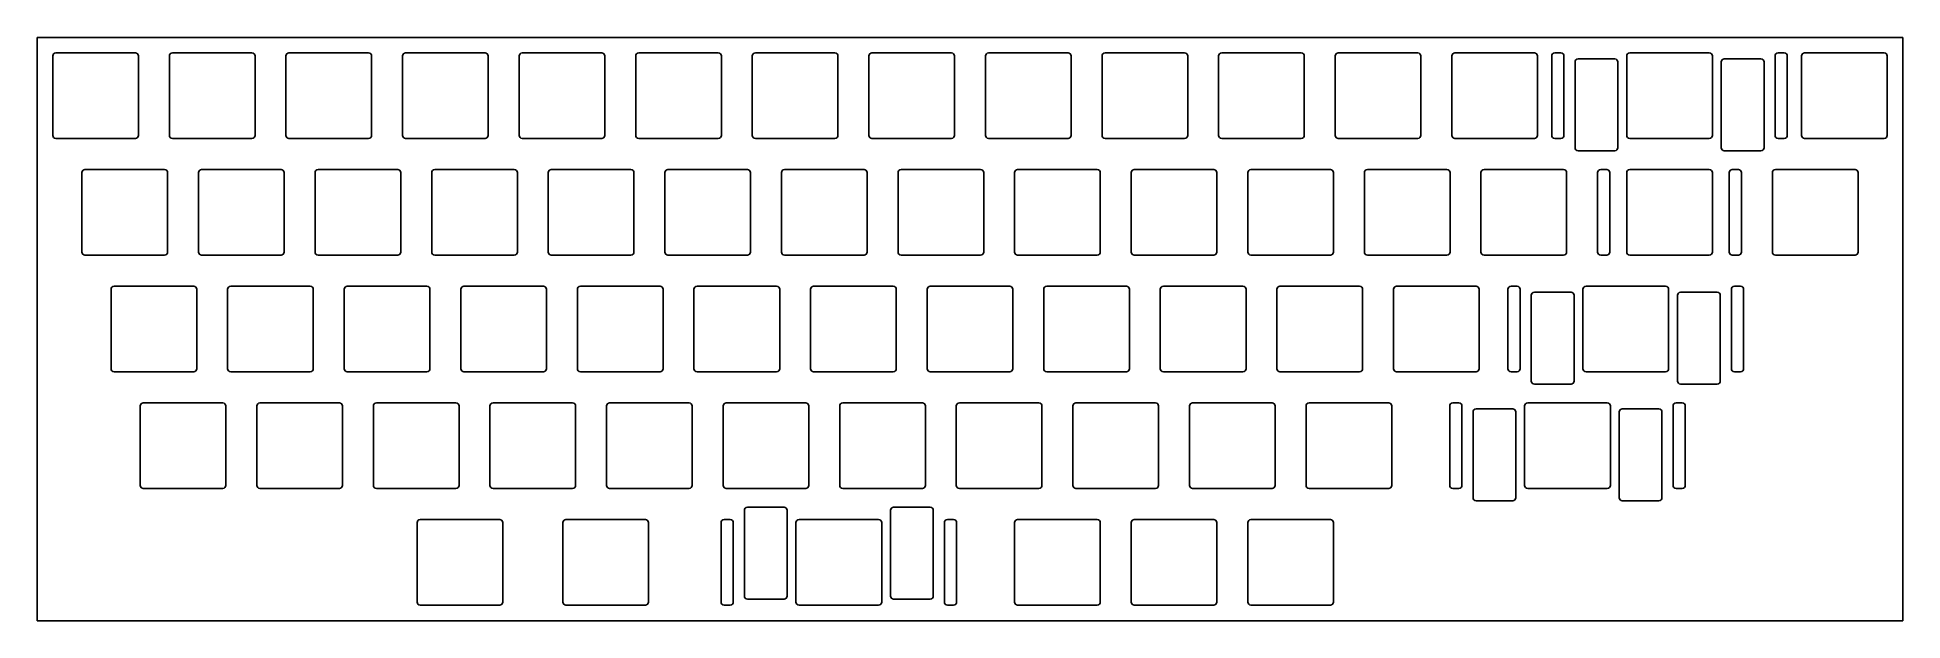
# Model space of a CAD drawing. Header units: millimetres. Extents: x 0 to 305, y -95 to 0.
import ezdxf

# ---------------------------------------------------------------- set-up
doc = ezdxf.new("R2010")
doc.units = ezdxf.units.MM

msp = doc.modelspace()

# ---------------------------------------------------------------- linework, layer by layer
for p, q in [((0, 0), (304.8, 0)), ((0, -95.25), (0, 0)), ((304.8, -95.25), (304.8, 0)), ((2.525, -3.025), (2.525, -16.025)), ((3.025, -2.525), (16.025, -2.525)), ((16.525, -3.025), (16.525, -16.025)), ((21.575, -3.025), (21.575, -16.025)), ((22.075, -2.525), (35.075, -2.525)), ((35.575, -3.025), (35.575, -16.025)), ((40.625, -3.025), (40.625, -16.025)), ((41.125, -2.525), (54.125, -2.525)), ((54.625, -3.025), (54.625, -16.025)), ((59.675, -3.025), (59.675, -16.025)), ((60.175, -2.525), (73.175, -2.525)), ((73.675, -3.025), (73.675, -16.025)), ((78.725, -3.025), (78.725, -16.025)), ((79.225, -2.525), (92.225, -2.525)), ((92.725, -3.025), (92.725, -16.025)), ((97.775, -3.025), (97.775, -16.025)), ((98.275, -2.525), (111.275, -2.525)), ((111.775, -3.025), (111.775, -16.025)), ((116.825, -3.025), (116.825, -16.025)), ((117.325, -2.525), (130.325, -2.525)), ((130.825, -3.025), (130.825, -16.025)), ((135.875, -3.025), (135.875, -16.025)), ((136.375, -2.525), (149.375, -2.525)), ((149.875, -3.025), (149.875, -16.025)), ((154.925, -3.025), (154.925, -16.025)), ((155.425, -2.525), (168.425, -2.525)), ((168.925, -3.025), (168.925, -16.025)), ((173.975, -3.025), (173.975, -16.025)), ((174.475, -2.525), (187.475, -2.525)), ((187.975, -3.025), (187.975, -16.025)), ((193.025, -3.025), (193.025, -16.025)), ((193.525, -2.525), (206.525, -2.525)), ((207.025, -3.025), (207.025, -16.025)), ((212.075, -3.025), (212.075, -16.025)), ((212.575, -2.525), (225.575, -2.525)), ((226.075, -3.025), (226.075, -16.025)), ((231.125, -3.025), (231.125, -16.025)), ((231.625, -2.525), (244.625, -2.525)), ((245.125, -3.025), (245.125, -16.025)), ((247.45, -3.025), (247.45, -16.025)), ((247.95, -2.525), (248.95, -2.525)), ((249.45, -3.025), (249.45, -16.025)), ((259.7, -3.025), (259.7, -16.025)), ((260.2, -2.525), (273.2, -2.525)), ((273.7, -3.025), (273.7, -16.025)), ((283.95, -3.025), (283.95, -16.025)), ((284.45, -2.525), (285.45, -2.525)), ((285.95, -3.025), (285.95, -16.025)), ((288.275, -3.025), (288.275, -16.025)), ((288.775, -2.525), (301.775, -2.525)), ((302.275, -3.025), (302.275, -16.025)), ((251.262, -4.025), (251.262, -18.025)), ((251.762, -3.525), (257.762, -3.525)), ((258.262, -4.025), (258.262, -18.025)), ((275.138, -4.025), (275.138, -18.025)), ((275.638, -3.525), (281.638, -3.525)), ((282.138, -4.025), (282.138, -18.025)), ((3.025, -16.525), (16.025, -16.525)), ((22.075, -16.525), (35.075, -16.525)), ((41.125, -16.525), (54.125, -16.525)), ((60.175, -16.525), (73.175, -16.525)), ((79.225, -16.525), (92.225, -16.525)), ((98.275, -16.525), (111.275, -16.525)), ((117.325, -16.525), (130.325, -16.525)), ((136.375, -16.525), (149.375, -16.525)), ((155.425, -16.525), (168.425, -16.525)), ((174.475, -16.525), (187.475, -16.525)), ((193.525, -16.525), (206.525, -16.525)), ((212.575, -16.525), (225.575, -16.525)), ((231.625, -16.525), (244.625, -16.525)), ((247.95, -16.525), (248.95, -16.525)), ((260.2, -16.525), (273.2, -16.525)), ((284.45, -16.525), (285.45, -16.525)), ((288.775, -16.525), (301.775, -16.525)), ((251.762, -18.525), (257.762, -18.525)), ((275.638, -18.525), (281.638, -18.525)), ((7.2875, -22.075), (7.2875, -35.075)), ((7.7875, -21.575), (20.7875, -21.575)), ((21.2875, -22.075), (21.2875, -35.075)), ((26.3375, -22.075), (26.3375, -35.075)), ((26.8375, -21.575), (39.8375, -21.575)), ((40.3375, -22.075), (40.3375, -35.075)), ((45.3875, -22.075), (45.3875, -35.075)), ((45.8875, -21.575), (58.8875, -21.575)), ((59.3875, -22.075), (59.3875, -35.075)), ((64.4375, -22.075), (64.4375, -35.075)), ((64.9375, -21.575), (77.9375, -21.575)), ((78.4375, -22.075), (78.4375, -35.075)), ((83.4875, -22.075), (83.4875, -35.075)), ((83.9875, -21.575), (96.9875, -21.575)), ((97.4875, -22.075), (97.4875, -35.075)), ((102.5375, -22.075), (102.5375, -35.075)), ((103.0375, -21.575), (116.0375, -21.575)), ((116.5375, -22.075), (116.5375, -35.075)), ((121.5875, -22.075), (121.5875, -35.075)), ((122.0875, -21.575), (135.0875, -21.575)), ((135.5875, -22.075), (135.5875, -35.075)), ((140.6375, -22.075), (140.6375, -35.075)), ((141.1375, -21.575), (154.1375, -21.575)), ((154.6375, -22.075), (154.6375, -35.075)), ((159.6875, -22.075), (159.6875, -35.075)), ((160.1875, -21.575), (173.1875, -21.575)), ((173.6875, -22.075), (173.6875, -35.075)), ((178.7375, -22.075), (178.7375, -35.075)), ((179.2375, -21.575), (192.2375, -21.575)), ((192.7375, -22.075), (192.7375, -35.075)), ((197.7875, -22.075), (197.7875, -35.075)), ((198.2875, -21.575), (211.2875, -21.575)), ((211.7875, -22.075), (211.7875, -35.075)), ((216.8375, -22.075), (216.8375, -35.075)), ((217.3375, -21.575), (230.3375, -21.575)), ((230.8375, -22.075), (230.8375, -35.075)), ((235.8875, -22.075), (235.8875, -35.075)), ((236.3875, -21.575), (249.3875, -21.575)), ((249.8875, -22.075), (249.8875, -35.075)), ((254.95, -22.075), (254.95, -35.075)), ((255.45, -21.575), (256.45, -21.575)), ((256.95, -22.075), (256.95, -35.075)), ((259.7, -22.075), (259.7, -35.075)), ((260.2, -21.575), (273.2, -21.575)), ((273.7, -22.075), (273.7, -35.075)), ((276.45, -22.075), (276.45, -35.075)), ((276.95, -21.575), (277.95, -21.575)), ((278.45, -22.075), (278.45, -35.075)), ((283.5125, -22.075), (283.5125, -35.075)), ((284.0125, -21.575), (297.0125, -21.575)), ((297.5125, -22.075), (297.5125, -35.075)), ((7.7875, -35.575), (20.7875, -35.575)), ((26.8375, -35.575), (39.8375, -35.575)), ((45.8875, -35.575), (58.8875, -35.575)), ((64.9375, -35.575), (77.9375, -35.575)), ((83.9875, -35.575), (96.9875, -35.575)), ((103.0375, -35.575), (116.0375, -35.575)), ((122.0875, -35.575), (135.0875, -35.575)), ((141.1375, -35.575), (154.1375, -35.575)), ((160.1875, -35.575), (173.1875, -35.575)), ((179.2375, -35.575), (192.2375, -35.575)), ((198.2875, -35.575), (211.2875, -35.575)), ((217.3375, -35.575), (230.3375, -35.575)), ((236.3875, -35.575), (249.3875, -35.575)), ((255.45, -35.575), (256.45, -35.575)), ((260.2, -35.575), (273.2, -35.575)), ((276.95, -35.575), (277.95, -35.575)), ((284.0125, -35.575), (297.0125, -35.575)), ((12.05, -41.125), (12.05, -54.125)), ((12.55, -40.625), (25.55, -40.625)), ((26.05, -41.125), (26.05, -54.125)), ((31.1, -41.125), (31.1, -54.125)), ((31.6, -40.625), (44.6, -40.625)), ((45.1, -41.125), (45.1, -54.125)), ((50.15, -41.125), (50.15, -54.125)), ((50.65, -40.625), (63.65, -40.625)), ((64.15, -41.125), (64.15, -54.125)), ((69.2, -41.125), (69.2, -54.125)), ((69.7, -40.625), (82.7, -40.625)), ((83.2, -41.125), (83.2, -54.125)), ((88.25, -41.125), (88.25, -54.125)), ((88.75, -40.625), (101.75, -40.625)), ((102.25, -41.125), (102.25, -54.125)), ((107.3, -41.125), (107.3, -54.125)), ((107.8, -40.625), (120.8, -40.625)), ((121.3, -41.125), (121.3, -54.125)), ((126.35, -41.125), (126.35, -54.125)), ((126.85, -40.625), (139.85, -40.625)), ((140.35, -41.125), (140.35, -54.125)), ((145.4, -41.125), (145.4, -54.125)), ((145.9, -40.625), (158.9, -40.625)), ((159.4, -41.125), (159.4, -54.125)), ((164.45, -41.125), (164.45, -54.125)), ((164.95, -40.625), (177.95, -40.625)), ((178.45, -41.125), (178.45, -54.125)), ((183.5, -41.125), (183.5, -54.125)), ((184, -40.625), (197, -40.625)), ((197.5, -41.125), (197.5, -54.125)), ((202.55, -41.125), (202.55, -54.125)), ((203.05, -40.625), (216.05, -40.625)), ((216.55, -41.125), (216.55, -54.125)), ((221.6, -41.125), (221.6, -54.125)), ((222.1, -40.625), (235.1, -40.625)), ((235.6, -41.125), (235.6, -54.125)), ((240.30625, -41.125), (240.30625, -54.125)), ((240.80625, -40.625), (241.80625, -40.625)), ((242.30625, -41.125), (242.30625, -54.125)), ((244.11825, -42.125), (244.11825, -56.125)), ((244.61825, -41.625), (250.61825, -41.625)), ((251.11825, -42.125), (251.11825, -56.125)), ((252.55625, -41.125), (252.55625, -54.125)), ((253.05625, -40.625), (266.05625, -40.625)), ((266.55625, -41.125), (266.55625, -54.125)), ((267.99425, -42.125), (267.99425, -56.125)), ((268.49425, -41.625), (274.49425, -41.625)), ((274.99425, -42.125), (274.99425, -56.125)), ((276.80625, -41.125), (276.80625, -54.125)), ((277.30625, -40.625), (278.30625, -40.625)), ((278.80625, -41.125), (278.80625, -54.125)), ((12.55, -54.625), (25.55, -54.625)), ((31.6, -54.625), (44.6, -54.625)), ((50.65, -54.625), (63.65, -54.625)), ((69.7, -54.625), (82.7, -54.625)), ((88.75, -54.625), (101.75, -54.625)), ((107.8, -54.625), (120.8, -54.625)), ((126.85, -54.625), (139.85, -54.625)), ((145.9, -54.625), (158.9, -54.625)), ((164.95, -54.625), (177.95, -54.625)), ((184, -54.625), (197, -54.625)), ((203.05, -54.625), (216.05, -54.625)), ((222.1, -54.625), (235.1, -54.625)), ((240.80625, -54.625), (241.80625, -54.625)), ((253.05625, -54.625), (266.05625, -54.625)), ((277.30625, -54.625), (278.30625, -54.625)), ((244.61825, -56.625), (250.61825, -56.625)), ((268.49425, -56.625), (274.49425, -56.625)), ((16.8125, -60.175), (16.8125, -73.175)), ((17.3125, -59.675), (30.3125, -59.675)), ((30.8125, -60.175), (30.8125, -73.175)), ((35.8625, -60.175), (35.8625, -73.175)), ((36.3625, -59.675), (49.3625, -59.675)), ((49.8625, -60.175), (49.8625, -73.175)), ((54.9125, -60.175), (54.9125, -73.175)), ((55.4125, -59.675), (68.4125, -59.675)), ((68.9125, -60.175), (68.9125, -73.175)), ((73.9625, -60.175), (73.9625, -73.175)), ((74.4625, -59.675), (87.4625, -59.675)), ((87.9625, -60.175), (87.9625, -73.175)), ((93.0125, -60.175), (93.0125, -73.175)), ((93.5125, -59.675), (106.5125, -59.675)), ((107.0125, -60.175), (107.0125, -73.175)), ((112.0625, -60.175), (112.0625, -73.175)), ((112.5625, -59.675), (125.5625, -59.675)), ((126.0625, -60.175), (126.0625, -73.175)), ((131.1125, -60.175), (131.1125, -73.175)), ((131.6125, -59.675), (144.6125, -59.675)), ((145.1125, -60.175), (145.1125, -73.175)), ((150.1625, -60.175), (150.1625, -73.175)), ((150.6625, -59.675), (163.6625, -59.675)), ((164.1625, -60.175), (164.1625, -73.175)), ((169.2125, -60.175), (169.2125, -73.175)), ((169.7125, -59.675), (182.7125, -59.675)), ((183.2125, -60.175), (183.2125, -73.175)), ((188.2625, -60.175), (188.2625, -73.175)), ((188.7625, -59.675), (201.7625, -59.675)), ((202.2625, -60.175), (202.2625, -73.175)), ((207.3125, -60.175), (207.3125, -73.175)), ((207.8125, -59.675), (220.8125, -59.675)), ((221.3125, -60.175), (221.3125, -73.175)), ((230.78125, -60.175), (230.78125, -73.175)), ((231.28125, -59.675), (232.28125, -59.675)), ((232.78125, -60.175), (232.78125, -73.175)), ((235.09325, -60.675), (241.09325, -60.675)), ((243.03125, -60.175), (243.03125, -73.175)), ((243.53125, -59.675), (256.53125, -59.675)), ((257.03125, -60.175), (257.03125, -73.175)), ((258.96925, -60.675), (264.96925, -60.675)), ((267.28125, -60.175), (267.28125, -73.175)), ((267.78125, -59.675), (268.78125, -59.675)), ((269.28125, -60.175), (269.28125, -73.175)), ((234.59325, -61.175), (234.59325, -75.175)), ((241.59325, -61.175), (241.59325, -75.175)), ((258.46925, -61.175), (258.46925, -75.175)), ((265.46925, -61.175), (265.46925, -75.175)), ((17.3125, -73.675), (30.3125, -73.675)), ((36.3625, -73.675), (49.3625, -73.675)), ((55.4125, -73.675), (68.4125, -73.675)), ((74.4625, -73.675), (87.4625, -73.675)), ((93.5125, -73.675), (106.5125, -73.675)), ((112.5625, -73.675), (125.5625, -73.675)), ((131.6125, -73.675), (144.6125, -73.675)), ((150.6625, -73.675), (163.6625, -73.675)), ((169.7125, -73.675), (182.7125, -73.675)), ((188.7625, -73.675), (201.7625, -73.675)), ((207.8125, -73.675), (220.8125, -73.675)), ((231.28125, -73.675), (232.28125, -73.675)), ((235.09325, -75.675), (241.09325, -75.675)), ((243.53125, -73.675), (256.53125, -73.675)), ((258.96925, -75.675), (264.96925, -75.675)), ((267.78125, -73.675), (268.78125, -73.675)), ((62.05625, -79.225), (62.05625, -92.225)), ((62.55625, -78.725), (75.55625, -78.725)), ((76.05625, -79.225), (76.05625, -92.225)), ((85.86875, -79.225), (85.86875, -92.225)), ((86.36875, -78.725), (99.36875, -78.725)), ((99.86875, -79.225), (99.86875, -92.225)), ((111.71875, -92.225), (111.71875, -79.225)), ((113.21875, -78.725), (112.21875, -78.725)), ((113.71875, -92.225), (113.71875, -79.225)), ((115.53075, -91.225), (115.53075, -77.225)), ((122.03075, -76.725), (116.03075, -76.725)), ((122.53075, -91.225), (122.53075, -77.225)), ((123.96875, -79.225), (123.96875, -92.225)), ((124.46875, -78.725), (137.46875, -78.725)), ((137.96875, -79.225), (137.96875, -92.225)), ((139.40675, -91.225), (139.40675, -77.225)), ((145.90675, -76.725), (139.90675, -76.725)), ((146.40675, -91.225), (146.40675, -77.225)), ((148.21875, -92.225), (148.21875, -79.225)), ((149.71875, -78.725), (148.71875, -78.725)), ((150.21875, -92.225), (150.21875, -79.225)), ((159.6875, -79.225), (159.6875, -92.225)), ((160.1875, -78.725), (173.1875, -78.725)), ((173.6875, -79.225), (173.6875, -92.225)), ((178.7375, -79.225), (178.7375, -92.225)), ((179.2375, -78.725), (192.2375, -78.725)), ((192.7375, -79.225), (192.7375, -92.225)), ((197.7875, -79.225), (197.7875, -92.225)), ((198.2875, -78.725), (211.2875, -78.725)), ((211.7875, -79.225), (211.7875, -92.225)), ((62.55625, -92.725), (75.55625, -92.725)), ((86.36875, -92.725), (99.36875, -92.725)), ((113.21875, -92.725), (112.21875, -92.725)), ((122.03075, -91.725), (116.03075, -91.725)), ((124.46875, -92.725), (137.46875, -92.725)), ((145.90675, -91.725), (139.90675, -91.725)), ((149.71875, -92.725), (148.71875, -92.725)), ((160.1875, -92.725), (173.1875, -92.725)), ((179.2375, -92.725), (192.2375, -92.725)), ((198.2875, -92.725), (211.2875, -92.725)), ((0, -95.25), (304.8, -95.25))]:
    msp.add_line(p, q)
for centre, start, end in [((3.025, -3.025), 90, 180), ((16.025, -3.025), 0, 90), ((22.075, -3.025), 90, 180), ((35.075, -3.025), 0, 90), ((41.125, -3.025), 90, 180), ((54.125, -3.025), 0, 90), ((60.175, -3.025), 90, 180), ((73.175, -3.025), 0, 90), ((79.225, -3.025), 90, 180), ((92.225, -3.025), 0, 90), ((98.275, -3.025), 90, 180), ((111.275, -3.025), 0, 90), ((117.325, -3.025), 90, 180), ((130.325, -3.025), 0, 90), ((136.375, -3.025), 90, 180), ((149.375, -3.025), 0, 90), ((155.425, -3.025), 90, 180), ((168.425, -3.025), 0, 90), ((174.475, -3.025), 90, 180), ((187.475, -3.025), 0, 90), ((193.525, -3.025), 90, 180), ((206.525, -3.025), 0, 90), ((212.575, -3.025), 90, 180), ((225.575, -3.025), 0, 90), ((231.625, -3.025), 90, 180), ((244.625, -3.025), 0, 90), ((247.95, -3.025), 90, 180), ((248.95, -3.025), 0, 90), ((260.2, -3.025), 90, 180), ((273.2, -3.025), 0, 90), ((284.45, -3.025), 90, 180), ((285.45, -3.025), 0, 90), ((288.775, -3.025), 90, 180), ((301.775, -3.025), 0, 90), ((251.762, -4.025), 90, 180), ((257.762, -4.025), 0, 90), ((275.638, -4.025), 90, 180), ((281.638, -4.025), 0, 90), ((3.025, -16.025), 180, 270), ((16.025, -16.025), 270, 0), ((22.075, -16.025), 180, 270), ((35.075, -16.025), 270, 0), ((41.125, -16.025), 180, 270), ((54.125, -16.025), 270, 0), ((60.175, -16.025), 180, 270), ((73.175, -16.025), 270, 0), ((79.225, -16.025), 180, 270), ((92.225, -16.025), 270, 0), ((98.275, -16.025), 180, 270), ((111.275, -16.025), 270, 0), ((117.325, -16.025), 180, 270), ((130.325, -16.025), 270, 0), ((136.375, -16.025), 180, 270), ((149.375, -16.025), 270, 0), ((155.425, -16.025), 180, 270), ((168.425, -16.025), 270, 0), ((174.475, -16.025), 180, 270), ((187.475, -16.025), 270, 0), ((193.525, -16.025), 180, 270), ((206.525, -16.025), 270, 0), ((212.575, -16.025), 180, 270), ((225.575, -16.025), 270, 0), ((231.625, -16.025), 180, 270), ((244.625, -16.025), 270, 0), ((247.95, -16.025), 180, 270), ((248.95, -16.025), 270, 0), ((251.762, -18.025), 180, 270), ((257.762, -18.025), 270, 0), ((260.2, -16.025), 180, 270), ((273.2, -16.025), 270, 0), ((275.638, -18.025), 180, 270), ((281.638, -18.025), 270, 0), ((284.45, -16.025), 180, 270), ((285.45, -16.025), 270, 0), ((288.775, -16.025), 180, 270), ((301.775, -16.025), 270, 0), ((7.7875, -22.075), 90, 180), ((20.7875, -22.075), 0, 90), ((26.8375, -22.075), 90, 180), ((39.8375, -22.075), 0, 90), ((45.8875, -22.075), 90, 180), ((58.8875, -22.075), 0, 90), ((64.9375, -22.075), 90, 180), ((77.9375, -22.075), 0, 90), ((83.9875, -22.075), 90, 180), ((96.9875, -22.075), 0, 90), ((103.0375, -22.075), 90, 180), ((116.0375, -22.075), 0, 90), ((122.0875, -22.075), 90, 180), ((135.0875, -22.075), 0, 90), ((141.1375, -22.075), 90, 180), ((154.1375, -22.075), 0, 90), ((160.1875, -22.075), 90, 180), ((173.1875, -22.075), 0, 90), ((179.2375, -22.075), 90, 180), ((192.2375, -22.075), 0, 90), ((198.2875, -22.075), 90, 180), ((211.2875, -22.075), 0, 90), ((217.3375, -22.075), 90, 180), ((230.3375, -22.075), 0, 90), ((236.3875, -22.075), 90, 180), ((249.3875, -22.075), 0, 90), ((255.45, -22.075), 90, 180), ((256.45, -22.075), 0, 90), ((260.2, -22.075), 90, 180), ((273.2, -22.075), 0, 90), ((276.95, -22.075), 90, 180), ((277.95, -22.075), 0, 90), ((284.0125, -22.075), 90, 180), ((297.0125, -22.075), 0, 90), ((7.7875, -35.075), 180, 270), ((20.7875, -35.075), 270, 0), ((26.8375, -35.075), 180, 270), ((39.8375, -35.075), 270, 0), ((45.8875, -35.075), 180, 270), ((58.8875, -35.075), 270, 0), ((64.9375, -35.075), 180, 270), ((77.9375, -35.075), 270, 0), ((83.9875, -35.075), 180, 270), ((96.9875, -35.075), 270, 0), ((103.0375, -35.075), 180, 270), ((116.0375, -35.075), 270, 0), ((122.0875, -35.075), 180, 270), ((135.0875, -35.075), 270, 0), ((141.1375, -35.075), 180, 270), ((154.1375, -35.075), 270, 0), ((160.1875, -35.075), 180, 270), ((173.1875, -35.075), 270, 0), ((179.2375, -35.075), 180, 270), ((192.2375, -35.075), 270, 0), ((198.2875, -35.075), 180, 270), ((211.2875, -35.075), 270, 0), ((217.3375, -35.075), 180, 270), ((230.3375, -35.075), 270, 0), ((236.3875, -35.075), 180, 270), ((249.3875, -35.075), 270, 0), ((255.45, -35.075), 180, 270), ((256.45, -35.075), 270, 0), ((260.2, -35.075), 180, 270), ((273.2, -35.075), 270, 0), ((276.95, -35.075), 180, 270), ((277.95, -35.075), 270, 0), ((284.0125, -35.075), 180, 270), ((297.0125, -35.075), 270, 0), ((12.55, -41.125), 90, 180), ((25.55, -41.125), 0, 90), ((31.6, -41.125), 90, 180), ((44.6, -41.125), 0, 90), ((50.65, -41.125), 90, 180), ((63.65, -41.125), 0, 90), ((69.7, -41.125), 90, 180), ((82.7, -41.125), 0, 90), ((88.75, -41.125), 90, 180), ((101.75, -41.125), 0, 90), ((107.8, -41.125), 90, 180), ((120.8, -41.125), 0, 90), ((126.85, -41.125), 90, 180), ((139.85, -41.125), 0, 90), ((145.9, -41.125), 90, 180), ((158.9, -41.125), 0, 90), ((164.95, -41.125), 90, 180), ((177.95, -41.125), 0, 90), ((184, -41.125), 90, 180), ((197, -41.125), 0, 90), ((203.05, -41.125), 90, 180), ((216.05, -41.125), 0, 90), ((222.1, -41.125), 90, 180), ((235.1, -41.125), 0, 90), ((240.80625, -41.125), 90, 180), ((241.80625, -41.125), 0, 90), ((244.61825, -42.125), 90, 180), ((250.61825, -42.125), 0, 90), ((253.05625, -41.125), 90, 180), ((266.05625, -41.125), 0, 90), ((268.49425, -42.125), 90, 180), ((274.49425, -42.125), 0, 90), ((277.30625, -41.125), 90, 180), ((278.30625, -41.125), 0, 90), ((12.55, -54.125), 180, 270), ((25.55, -54.125), 270, 0), ((31.6, -54.125), 180, 270), ((44.6, -54.125), 270, 0), ((50.65, -54.125), 180, 270), ((63.65, -54.125), 270, 0), ((69.7, -54.125), 180, 270), ((82.7, -54.125), 270, 0), ((88.75, -54.125), 180, 270), ((101.75, -54.125), 270, 0), ((107.8, -54.125), 180, 270), ((120.8, -54.125), 270, 0), ((126.85, -54.125), 180, 270), ((139.85, -54.125), 270, 0), ((145.9, -54.125), 180, 270), ((158.9, -54.125), 270, 0), ((164.95, -54.125), 180, 270), ((177.95, -54.125), 270, 0), ((184, -54.125), 180, 270), ((197, -54.125), 270, 0), ((203.05, -54.125), 180, 270), ((216.05, -54.125), 270, 0), ((222.1, -54.125), 180, 270), ((235.1, -54.125), 270, 0), ((240.80625, -54.125), 180, 270), ((241.80625, -54.125), 270, 0), ((253.05625, -54.125), 180, 270), ((266.05625, -54.125), 270, 0), ((277.30625, -54.125), 180, 270), ((278.30625, -54.125), 270, 0), ((244.61825, -56.125), 180, 270), ((250.61825, -56.125), 270, 0), ((268.49425, -56.125), 180, 270), ((274.49425, -56.125), 270, 0), ((17.3125, -60.175), 90, 180), ((30.3125, -60.175), 0, 90), ((36.3625, -60.175), 90, 180), ((49.3625, -60.175), 0, 90), ((55.4125, -60.175), 90, 180), ((68.4125, -60.175), 0, 90), ((74.4625, -60.175), 90, 180), ((87.4625, -60.175), 0, 90), ((93.5125, -60.175), 90, 180), ((106.5125, -60.175), 0, 90), ((112.5625, -60.175), 90, 180), ((125.5625, -60.175), 0, 90), ((131.6125, -60.175), 90, 180), ((144.6125, -60.175), 0, 90), ((150.6625, -60.175), 90, 180), ((163.6625, -60.175), 0, 90), ((169.7125, -60.175), 90, 180), ((182.7125, -60.175), 0, 90), ((188.7625, -60.175), 90, 180), ((201.7625, -60.175), 0, 90), ((207.8125, -60.175), 90, 180), ((220.8125, -60.175), 0, 90), ((231.28125, -60.175), 90, 180), ((232.28125, -60.175), 0, 90), ((235.09325, -61.175), 90, 180), ((241.09325, -61.175), 0, 90), ((243.53125, -60.175), 90, 180), ((256.53125, -60.175), 0, 90), ((258.96925, -61.175), 90, 180), ((264.96925, -61.175), 0, 90), ((267.78125, -60.175), 90, 180), ((268.78125, -60.175), 0, 90), ((17.3125, -73.175), 180, 270), ((30.3125, -73.175), 270, 0), ((36.3625, -73.175), 180, 270), ((49.3625, -73.175), 270, 0), ((55.4125, -73.175), 180, 270), ((68.4125, -73.175), 270, 0), ((74.4625, -73.175), 180, 270), ((87.4625, -73.175), 270, 0), ((93.5125, -73.175), 180, 270), ((106.5125, -73.175), 270, 0), ((112.5625, -73.175), 180, 270), ((125.5625, -73.175), 270, 0), ((131.6125, -73.175), 180, 270), ((144.6125, -73.175), 270, 0), ((150.6625, -73.175), 180, 270), ((163.6625, -73.175), 270, 0), ((169.7125, -73.175), 180, 270), ((182.7125, -73.175), 270, 0), ((188.7625, -73.175), 180, 270), ((201.7625, -73.175), 270, 0), ((207.8125, -73.175), 180, 270), ((220.8125, -73.175), 270, 0), ((231.28125, -73.175), 180, 270), ((232.28125, -73.175), 270, 0), ((235.09325, -75.175), 180, 270), ((241.09325, -75.175), 270, 0), ((243.53125, -73.175), 180, 270), ((256.53125, -73.175), 270, 0), ((258.96925, -75.175), 180, 270), ((264.96925, -75.175), 270, 0), ((267.78125, -73.175), 180, 270), ((268.78125, -73.175), 270, 0), ((62.55625, -79.225), 90, 180), ((75.55625, -79.225), 0, 90), ((86.36875, -79.225), 90, 180), ((99.36875, -79.225), 0, 90), ((112.21875, -79.225), 90, 180), ((113.21875, -79.225), 0, 90), ((116.03075, -77.225), 90, 180), ((122.03075, -77.225), 0, 90), ((124.46875, -79.225), 90, 180), ((137.46875, -79.225), 0, 90), ((139.90675, -77.225), 90, 180), ((145.90675, -77.225), 0, 90), ((148.71875, -79.225), 90, 180), ((149.71875, -79.225), 0, 90), ((160.1875, -79.225), 90, 180), ((173.1875, -79.225), 0, 90), ((179.2375, -79.225), 90, 180), ((192.2375, -79.225), 0, 90), ((198.2875, -79.225), 90, 180), ((211.2875, -79.225), 0, 90), ((116.03075, -91.225), 180, 270), ((122.03075, -91.225), 270, 0), ((139.90675, -91.225), 180, 270), ((145.90675, -91.225), 270, 0), ((62.55625, -92.225), 180, 270), ((75.55625, -92.225), 270, 0), ((86.36875, -92.225), 180, 270), ((99.36875, -92.225), 270, 0), ((112.21875, -92.225), 180, 270), ((113.21875, -92.225), 270, 0), ((124.46875, -92.225), 180, 270), ((137.46875, -92.225), 270, 0), ((148.71875, -92.225), 180, 270), ((149.71875, -92.225), 270, 0), ((160.1875, -92.225), 180, 270), ((173.1875, -92.225), 270, 0), ((179.2375, -92.225), 180, 270), ((192.2375, -92.225), 270, 0), ((198.2875, -92.225), 180, 270), ((211.2875, -92.225), 270, 0)]:
    msp.add_arc(centre, 0.5, start, end)

doc.saveas('drawing.dxf')
